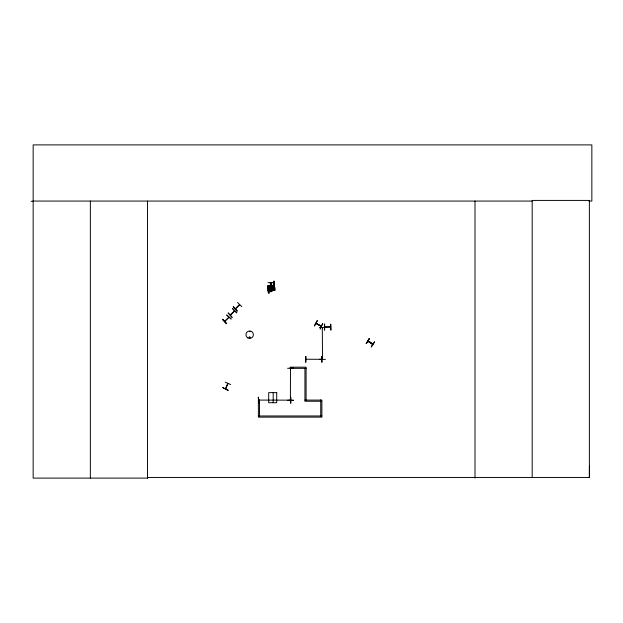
<?xml version="1.0" encoding="UTF-8"?>
<svg xmlns="http://www.w3.org/2000/svg" width="623" height="623" viewBox="0 0 623 623"><rect width="100%" height="100%" fill="white"/><g stroke="black" fill="none" stroke-linecap="round" stroke-linejoin="round"><path stroke-width="0.93" d="M588.937 201.065L591.85 201.065L591.85 144.894L33.159 144.894L33.159 478.106L147.62 478.106L147.542 477.452L589.366 477.452L589.451 465.404M268.731 285.731L268.568 290.318L268.03 290.318L268.085 285.77L268.139 286.689L268.677 286.269L273.847 286.689M268.684 286.004L268.677 286.627M273.147 287.234L268.552 287.281L273.193 287.211L273.863 287.997L273.801 290.365L273.326 290.318L273.302 285.614M273.411 285.731L273.388 286.65L273.964 286.448L273.863 290.318L268.007 290.38L268.63 290.739M372.71 344.441L367.858 341.202M322.558 327.994L322.293 327.519L322.527 359.214M249.971 331.677L249.371 331.514L250.01 331.6M249.278 337.471C250.477 336.381 249.667 338.53 249.371 337.65M290.435 368.395L290.474 368.871L290.707 368.395M225.682 388.884L225.939 388.339M227.862 383.355L227.839 384.079M225.433 388.729L227.808 383.425M224.802 321.476L228.929 317.271L224.638 321.227M230.261 314.997L234.474 310.791M321.873 359.292L305.948 359.245L306.228 359.549M249.184 337.183C249.519 339.597 250.999 335.828 249.161 337.331M225.23 382.203L230.712 384.523M314.335 325.829L317.169 320.588M314.553 325.946L317.364 320.689M321.234 326.257L316.04 323.477L321.18 326.273M290.528 400.301L290.7 399.616M268.085 285.498L274.019 285.529L268.163 285.669M324.739 326.95L330.673 326.919L324.754 327.184M230.837 314.81L230.308 314.958L234.669 310.978M234.053 311.212L234.404 310.83M234.575 311.064L230.455 315.098M239.691 304.779L235.611 308.852M366.246 343.584L369.525 338.608M368.271 341.552C366.978 339.722 374.999 344.76 372.235 344.169M371.316 346.925L374.54 341.918M268.069 288.13L268.552 287.281M225.697 388.822L228.026 383.495M235.424 308.58L239.59 304.507M270.935 289.64L272.57 290.404L271.332 289.422L272.64 288.418L270.943 289.243L269.245 288.426L270.522 289.438L269.307 290.443L270.849 289.625M289.929 400.301L290.528 400.091M237.558 302.474L241.802 306.656M228.228 312.964L232.208 317.411L228.174 313.026M226.756 315.098L231.195 319.069L226.811 315.036M236.888 312.73L232.659 308.541M322.504 328.056L322.527 327.581M322.496 359.276L322.496 358.739M316.079 323.267L321.273 326.016M268.225 292.942L268.591 293.41L269.479 293.036M273.147 290.598L273.801 290.302M271.675 285.63L272.259 285.677M268.139 286.416L273.427 286.416M268.645 287.398L267.999 288.067L268.007 290.443M273.645 283.465L273.536 281.308L274.213 281.269L274.284 282.289M274.276 281.752L273.536 281.308M274.688 287.538L274.696 288.426L274.027 288.465L274.011 287.577L274.688 287.538L274.899 290.263L274.221 290.302L273.629 283.956M274.027 289.072L274.704 289.056L274.899 290.263M274.042 289.983L274.72 289.944M268.085 285.825L269.074 285.996M268.186 287.32C270.53 287.343 266.706 287.74 268.163 286.027M269.961 291.533C274.992 290.894 268.825 292.833 269.961 290.723M305.753 356.418L305.776 362.376L305.877 356.418M321.857 356.418L321.881 362.368L321.904 356.418M319.42 327.464L325.37 327.394M319.42 359.354L325.37 359.362M287.592 368.294L293.55 368.17M258.304 397.225L258.67 403.174L258.327 397.217M290.84 397.217L290.855 403.167M259.191 400.028L258.716 400.301L259.254 400.293M293.55 400.137L287.592 400.254M287.6 400.472L293.55 400.441M31.15 201.299L33.159 201.291M33.159 201.065L532.182 201.065M273.995 282.562L268.038 282.647M273.863 290.131L273.326 290.318M324.412 324.077L324.435 330.034M306.095 368.341L290.217 368.341L290.217 367.181L306.095 367.181L306.095 400.091M304.935 400.091L321.881 400.091L321.881 417.13L258.374 417.13L258.374 400.091L290.466 400.153M258.374 415.969L321.881 415.969M374.524 341.91L371.246 346.879M367.905 341.311L372.795 344.535M322.27 359.261L322.286 358.739M232.504 308.697L236.709 312.91M222.481 319.365L226.725 323.547M273.193 287.211L273.863 288.06M290.404 400.028L290.466 368.333M274.696 288.426L274.463 285.879M274.704 289.056L274.509 286.463M274.027 288.465L273.785 285.918M274.011 287.577L274.221 290.302M274.432 286.074L274.245 282.531M274.338 284.641L274.385 285.365M273.668 284.68L273.707 285.404M274.354 284.033L274.213 281.269M273.676 284.072L273.552 281.923M269.066 285.934L269.097 287.351M290.591 397.217L290.63 403.174M268.568 290.318L268.03 290.318M271.916 291.564L271.846 290.614L272.819 290.318L272.819 288.706L271.846 288.028L270.016 288.052L269.043 288.753L269.043 290.365L270.024 290.637L270.024 291.556M589.366 477.452L589.366 200.419L532.182 200.419L532.182 477.452M474.991 201.065L474.991 478.106M331 330.034L330.696 324.077L330.774 330.034M324.653 324.077L324.653 330.034M320.814 400.091L320.814 401.251L304.935 401.251L304.935 368.341M320.728 400.091L320.728 415.969M273.186 392.622L273.186 402.707M271.675 282.647L271.675 287.748M271.355 282.647L271.426 287.748M271.348 282.647L271.348 287.748M270.686 282.647L270.67 287.748M270.351 282.647L270.382 287.748M259.534 400.091L259.534 415.969M147.534 201.065L147.534 478.106M90.351 201.065L90.351 478.106M268.015 291.852L269.486 291.883L268.015 291.852M222.824 387.646L228.143 390.348L222.824 387.646M322.683 323.539L320.175 328.944L322.683 323.539M369.275 338.453L366.277 343.6L369.275 338.453M233.352 306.68L237.324 311.126L233.337 306.695M222.543 319.303L226.515 323.75L222.536 319.319M271.846 288.722L270.024 288.737L270.024 290.349L271.846 290.326L271.846 288.722M271.519 291.05L270.351 291.354L271.519 291.05M276.713 392.622L268.692 392.622L268.692 402.707L276.713 402.707L276.713 392.622M247.822 337.907A3.722 3.722 0 0 0 253.405 334.691A3.722 3.722 0 0 0 247.822 331.467A3.722 3.722 0 0 0 247.822 337.907"/></g></svg>
